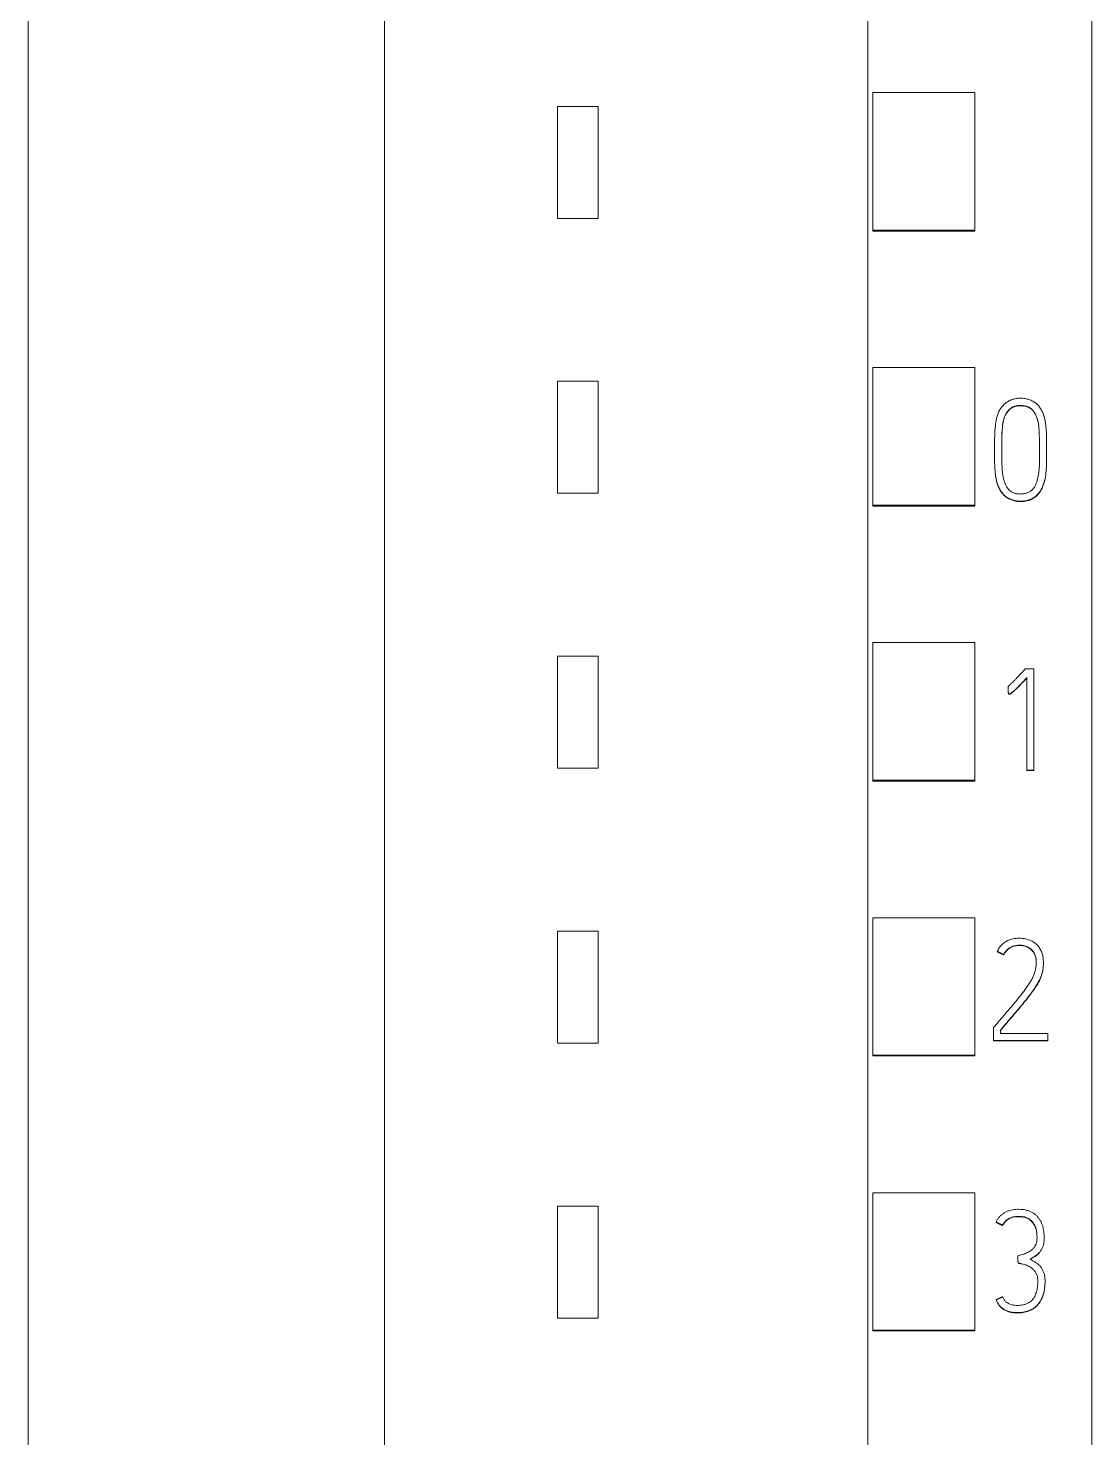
# Model space of a CAD drawing. Header units: millimetres. Extents: x 0 to 594, y 0 to 420.
# Drawn here: x 120.65 to 141.55, y 281.65 to 309.34 of the extents above; entities that cross this region are included whole.
import ezdxf

# ---------------------------------------------------------------- set-up
doc = ezdxf.new("R2010")
doc.units = ezdxf.units.MM
doc.layers.add('1', color=7, linetype='Continuous')

msp = doc.modelspace()

# ---------------------------------------------------------------- linework, layer by layer
at = {"layer": '1', "color": 7, "linetype": 'Continuous', "lineweight": 13}
for p, q in [((141.553, 360.281), (141.553, 246.863)), ((137.153, 249.185), (137.153, 358.001)), ((120.653, 251.901), (120.653, 329.743)), ((127.653, 329.743), (127.653, 251.901)), ((137.253, 305.37), (137.253, 308.071)), ((137.253, 308.071), (139.253, 308.071)), ((139.253, 305.37), (139.253, 308.071)), ((131.053, 305.601), (131.053, 307.801)), ((131.053, 307.801), (131.853, 307.801)), ((131.853, 307.801), (131.853, 305.601)), ((131.853, 305.601), (131.053, 305.601)), ((137.253, 305.37), (139.253, 305.37)), ((137.253, 305.35), (137.253, 305.37)), ((139.253, 305.35), (139.253, 305.37)), ((137.253, 305.35), (139.253, 305.35)), ((137.253, 299.968), (137.253, 302.67)), ((137.253, 302.67), (139.253, 302.67)), ((139.253, 299.968), (139.253, 302.67)), ((131.053, 300.201), (131.053, 302.401)), ((131.053, 302.401), (131.853, 302.401)), ((131.853, 302.401), (131.853, 300.201)), ((139.641, 301.069), (139.641, 301.063)), ((140.665, 301.021), (140.665, 301.027)), ((131.853, 300.201), (131.053, 300.201)), ((137.253, 299.95), (137.253, 299.968)), ((137.253, 299.968), (139.253, 299.968)), ((137.253, 299.95), (139.253, 299.95)), ((139.253, 299.95), (139.253, 299.968)), ((137.253, 294.566), (137.253, 297.268)), ((137.253, 297.268), (139.253, 297.268)), ((139.253, 294.566), (139.253, 297.268)), ((131.053, 294.801), (131.053, 297.001)), ((131.053, 297.001), (131.853, 297.001)), ((131.853, 297.001), (131.853, 294.801)), ((140.416, 296.752), (140.242, 296.752)), ((140.278, 296.58), (140.278, 294.763)), ((140.416, 294.763), (140.416, 296.752)), ((139.906, 296.406), (139.906, 296.4)), ((139.914, 296.259), (139.914, 296.253)), ((131.853, 294.801), (131.053, 294.801)), ((140.278, 294.763), (140.278, 294.757)), ((140.278, 294.763), (140.416, 294.763)), ((140.416, 294.757), (140.278, 294.757)), ((140.416, 294.763), (140.416, 294.757)), ((137.253, 294.55), (137.253, 294.566)), ((137.253, 294.566), (139.253, 294.566)), ((137.253, 294.55), (139.253, 294.55)), ((139.253, 294.55), (139.253, 294.566)), ((137.253, 289.165), (137.253, 291.866)), ((137.253, 291.866), (139.253, 291.866)), ((139.253, 289.165), (139.253, 291.866)), ((131.053, 289.401), (131.053, 291.601)), ((131.053, 291.601), (131.853, 291.601)), ((131.853, 291.601), (131.853, 289.401)), ((139.695, 291.205), (139.695, 291.199)), ((139.82, 291.141), (139.82, 291.135)), ((140.602, 290.973), (140.602, 290.979)), ((139.62, 289.709), (139.62, 289.454)), ((139.759, 289.592), (139.759, 289.659)), ((140.686, 289.592), (139.759, 289.592)), ((140.686, 289.454), (140.686, 289.592)), ((131.853, 289.401), (131.053, 289.401)), ((139.62, 289.454), (139.62, 289.447)), ((139.62, 289.454), (140.686, 289.454)), ((140.686, 289.447), (139.62, 289.447)), ((140.686, 289.454), (140.686, 289.447)), ((137.253, 289.15), (137.253, 289.165)), ((137.253, 289.165), (139.253, 289.165)), ((137.253, 289.15), (139.253, 289.15)), ((139.253, 289.15), (139.253, 289.165)), ((137.253, 283.763), (137.253, 286.465)), ((137.253, 286.465), (139.253, 286.465)), ((139.253, 283.763), (139.253, 286.465)), ((131.053, 284.001), (131.053, 286.201)), ((131.053, 286.201), (131.853, 286.201)), ((131.853, 286.201), (131.853, 284.001)), ((139.672, 285.889), (139.672, 285.883)), ((139.799, 285.825), (139.799, 285.819)), ((140.618, 285.57), (140.618, 285.577)), ((140.096, 285.224), (140.096, 285.218)), ((140.104, 285.085), (140.104, 285.079)), ((140.634, 284.717), (140.634, 284.724)), ((139.672, 284.362), (139.672, 284.356)), ((131.853, 284.001), (131.053, 284.001)), ((137.253, 283.75), (137.253, 283.763)), ((137.253, 283.763), (139.253, 283.763)), ((137.253, 283.75), (139.253, 283.75)), ((139.253, 283.75), (139.253, 283.763))]:
    msp.add_line(p, q, dxfattribs=at)
for points, knots in [([(139.982, 302.041), (140.007, 302.05), (140.033, 302.057), (140.086, 302.067), (140.113, 302.069), (140.167, 302.07), (140.194, 302.068), (140.247, 302.061), (140.273, 302.055), (140.312, 302.044), (140.325, 302.04), (140.351, 302.03), (140.375, 302.02), (140.399, 302.007), (140.416, 301.997), (140.422, 301.993), (140.433, 301.985), (140.439, 301.982), (140.466, 301.961), (140.485, 301.943), (140.512, 301.912), (140.52, 301.902), (140.536, 301.88), (140.543, 301.869), (140.564, 301.834), (140.576, 301.81), (140.597, 301.761), (140.607, 301.736), (140.618, 301.697), (140.622, 301.684), (140.629, 301.658), (140.637, 301.619), (140.652, 301.528), (140.657, 301.448), (140.662, 301.343), (140.663, 301.29), (140.664, 301.184), (140.665, 301.131), (140.665, 301.025), (140.665, 300.919), (140.663, 300.813), (140.66, 300.707), (140.657, 300.654), (140.646, 300.549), (140.638, 300.496), (140.621, 300.431), (140.617, 300.418), (140.609, 300.392), (140.604, 300.38), (140.59, 300.342), (140.58, 300.317), (140.561, 300.281), (140.555, 300.269), (140.541, 300.246), (140.533, 300.234), (140.51, 300.202), (140.493, 300.181), (140.464, 300.153), (140.454, 300.144), (140.438, 300.132), (140.432, 300.128), (140.421, 300.12), (140.415, 300.116), (140.386, 300.099), (140.362, 300.087), (140.324, 300.073), (140.311, 300.068), (140.285, 300.061), (140.272, 300.058), (140.232, 300.05), (140.205, 300.047), (140.165, 300.045), (140.151, 300.045), (140.124, 300.046), (140.111, 300.047), (140.07, 300.052), (140.044, 300.057), (140.005, 300.067), (139.992, 300.071), (139.966, 300.08), (139.954, 300.085), (139.917, 300.102), (139.894, 300.116), (139.861, 300.14), (139.85, 300.148), (139.83, 300.167), (139.82, 300.176), (139.793, 300.206), (139.777, 300.228), (139.754, 300.262), (139.748, 300.274), (139.735, 300.297), (139.729, 300.31), (139.712, 300.346), (139.703, 300.371), (139.69, 300.41), (139.687, 300.423), (139.68, 300.449), (139.677, 300.462), (139.669, 300.502), (139.664, 300.529), (139.646, 300.662), (139.644, 300.769), (139.641, 300.929), (139.641, 300.983), (139.641, 301.09), (139.641, 301.143), (139.642, 301.25), (139.643, 301.304), (139.648, 301.411), (139.652, 301.464), (139.662, 301.57), (139.67, 301.623), (139.688, 301.701), (139.695, 301.727), (139.709, 301.766), (139.714, 301.779), (139.725, 301.804), (139.731, 301.816), (139.751, 301.852), (139.766, 301.875), (139.792, 301.907), (139.801, 301.918), (139.82, 301.937), (139.83, 301.947), (139.861, 301.974), (139.883, 301.99), (139.919, 302.012), (139.931, 302.018), (139.95, 302.027), (139.959, 302.032), (139.97, 302.036), (139.975, 302.038), (139.979, 302.039), (139.98, 302.04), (139.982, 302.041)], [0, 0, 0, 0, 0.015625, 0.015625, 0.03125, 0.03125, 0.046875, 0.046875, 0.0625, 0.0625, 0.070312, 0.070312, 0.078125, 0.085937, 0.085937, 0.089844, 0.089844, 0.09375, 0.09375, 0.109375, 0.109375, 0.117187, 0.117187, 0.125, 0.125, 0.140625, 0.140625, 0.15625, 0.15625, 0.164062, 0.164062, 0.171875, 0.1875, 0.21875, 0.21875, 0.25, 0.25, 0.28125, 0.28125, 0.3125, 0.34375, 0.34375, 0.375, 0.375, 0.40625, 0.40625, 0.414062, 0.414062, 0.421875, 0.421875, 0.4375, 0.4375, 0.445312, 0.445312, 0.453125, 0.453125, 0.46875, 0.46875, 0.476562, 0.476562, 0.480469, 0.480469, 0.484375, 0.484375, 0.5, 0.5, 0.507812, 0.507812, 0.515625, 0.515625, 0.53125, 0.53125, 0.539063, 0.539063, 0.546875, 0.546875, 0.5625, 0.5625, 0.570313, 0.570313, 0.578125, 0.578125, 0.59375, 0.59375, 0.601563, 0.601563, 0.609375, 0.609375, 0.625, 0.625, 0.632813, 0.632813, 0.640625, 0.640625, 0.65625, 0.65625, 0.664063, 0.664063, 0.671875, 0.671875, 0.6875, 0.6875, 0.75, 0.75, 0.78125, 0.78125, 0.8125, 0.8125, 0.84375, 0.84375, 0.875, 0.875, 0.90625, 0.90625, 0.921875, 0.921875, 0.929688, 0.929688, 0.9375, 0.9375, 0.953125, 0.953125, 0.960938, 0.960938, 0.96875, 0.96875, 0.984375, 0.984375, 0.992187, 0.992187, 0.996094, 0.998047, 0.999023, 0.999023, 1, 1, 1, 1]), ([(140.325, 301.888), (140.345, 301.877), (140.362, 301.863), (140.394, 301.832), (140.409, 301.814), (140.434, 301.777), (140.445, 301.758), (140.464, 301.717), (140.472, 301.696), (140.493, 301.633), (140.502, 301.589), (140.511, 301.523), (140.513, 301.501), (140.516, 301.456), (140.517, 301.434), (140.523, 301.322), (140.525, 301.233), (140.527, 301.054), (140.526, 300.965), (140.524, 300.831), (140.523, 300.764), (140.52, 300.697), (140.516, 300.652), (140.514, 300.63), (140.505, 300.563), (140.497, 300.52), (140.481, 300.455), (140.474, 300.433), (140.463, 300.402), (140.459, 300.391), (140.45, 300.371), (140.441, 300.35), (140.43, 300.331), (140.417, 300.312), (140.411, 300.303), (140.39, 300.276), (140.374, 300.261), (140.347, 300.24), (140.337, 300.234), (140.318, 300.223), (140.308, 300.218), (140.287, 300.21), (140.276, 300.206), (140.255, 300.199), (140.244, 300.197), (140.211, 300.19), (140.189, 300.188), (140.155, 300.187), (140.144, 300.187), (140.121, 300.188), (140.11, 300.189), (140.077, 300.193), (140.055, 300.198), (140.023, 300.208), (140.012, 300.212), (139.992, 300.221), (139.972, 300.232), (139.953, 300.244), (139.94, 300.255), (139.936, 300.258), (139.927, 300.266), (139.923, 300.27), (139.912, 300.282), (139.905, 300.291), (139.891, 300.309), (139.885, 300.318), (139.868, 300.347), (139.858, 300.367), (139.842, 300.409), (139.835, 300.43), (139.825, 300.462), (139.823, 300.473), (139.817, 300.495), (139.81, 300.527), (139.804, 300.56), (139.795, 300.626), (139.792, 300.67), (139.784, 300.801), (139.782, 300.89), (139.782, 301.022), (139.783, 301.066), (139.783, 301.154), (139.784, 301.287), (139.788, 301.419), (139.799, 301.529), (139.801, 301.551), (139.808, 301.594), (139.812, 301.616), (139.82, 301.648), (139.823, 301.659), (139.829, 301.68), (139.833, 301.69), (139.844, 301.721), (139.854, 301.741), (139.87, 301.77), (139.876, 301.779), (139.888, 301.797), (139.895, 301.806), (139.916, 301.832), (139.931, 301.848), (139.957, 301.869), (139.966, 301.876), (139.984, 301.888), (139.994, 301.893), (140.023, 301.907), (140.044, 301.914), (140.088, 301.923), (140.11, 301.925), (140.154, 301.926), (140.176, 301.925), (140.22, 301.921), (140.242, 301.917), (140.274, 301.909), (140.284, 301.906), (140.3, 301.9), (140.305, 301.898), (140.312, 301.894), (140.315, 301.893), (140.32, 301.89), (140.322, 301.889), (140.325, 301.888)], [0, 0, 0, 0, 0.015625, 0.015625, 0.03125, 0.03125, 0.046875, 0.046875, 0.0625, 0.0625, 0.09375, 0.09375, 0.109375, 0.109375, 0.125, 0.125, 0.1875, 0.1875, 0.25, 0.25, 0.28125, 0.296875, 0.296875, 0.3125, 0.3125, 0.34375, 0.34375, 0.359375, 0.359375, 0.367188, 0.367188, 0.375, 0.382813, 0.382813, 0.390625, 0.390625, 0.40625, 0.40625, 0.414063, 0.414063, 0.421875, 0.421875, 0.429688, 0.429688, 0.4375, 0.4375, 0.453125, 0.453125, 0.460938, 0.460938, 0.46875, 0.46875, 0.484375, 0.484375, 0.492188, 0.492188, 0.5, 0.507813, 0.507813, 0.511719, 0.511719, 0.515625, 0.515625, 0.523438, 0.523438, 0.53125, 0.53125, 0.546875, 0.546875, 0.5625, 0.5625, 0.570313, 0.570313, 0.578125, 0.59375, 0.59375, 0.625, 0.625, 0.6875, 0.6875, 0.71875, 0.71875, 0.75, 0.8125, 0.8125, 0.828125, 0.828125, 0.84375, 0.84375, 0.851562, 0.851562, 0.859375, 0.859375, 0.875, 0.875, 0.882812, 0.882812, 0.890625, 0.890625, 0.90625, 0.90625, 0.914062, 0.914062, 0.921875, 0.921875, 0.9375, 0.9375, 0.953125, 0.953125, 0.96875, 0.96875, 0.984375, 0.984375, 0.992187, 0.992187, 0.996094, 0.996094, 0.998047, 0.998047, 1, 1, 1, 1]), ([(140.325, 301.882), (140.305, 301.893), (140.284, 301.9), (140.252, 301.909), (140.241, 301.911), (140.219, 301.914), (140.208, 301.916), (140.174, 301.919), (140.152, 301.92), (140.107, 301.919), (140.085, 301.917), (140.052, 301.909), (140.041, 301.906), (140.02, 301.899), (140.01, 301.895), (139.99, 301.885), (139.98, 301.879), (139.961, 301.866), (139.952, 301.859), (139.935, 301.845), (139.927, 301.837), (139.912, 301.821), (139.904, 301.812), (139.883, 301.786), (139.871, 301.767), (139.855, 301.737), (139.85, 301.727), (139.841, 301.707), (139.837, 301.696), (139.826, 301.664), (139.82, 301.643), (139.805, 301.578), (139.8, 301.534), (139.792, 301.445), (139.789, 301.401), (139.785, 301.312), (139.784, 301.267), (139.783, 301.178), (139.783, 301.133), (139.783, 301.05), (139.782, 301.012), (139.782, 300.974)], [0, 0, 0, 0, 0.050692, 0.050692, 0.076038, 0.076038, 0.101384, 0.101384, 0.152076, 0.152076, 0.202768, 0.202768, 0.228114, 0.228114, 0.25346, 0.25346, 0.278806, 0.278806, 0.304152, 0.304152, 0.329498, 0.329498, 0.354844, 0.354844, 0.405536, 0.405536, 0.430882, 0.430882, 0.456228, 0.456228, 0.506919, 0.506919, 0.608303, 0.608303, 0.709687, 0.709687, 0.811071, 0.811071, 0.912455, 0.912455, 1, 1, 1, 1]), ([(140.526, 301.069), (140.526, 301.095), (140.526, 301.121), (140.525, 301.235), (140.522, 301.324), (140.516, 301.456), (140.513, 301.5), (140.502, 301.587), (140.493, 301.629), (140.475, 301.682), (140.471, 301.692), (140.463, 301.713), (140.458, 301.723), (140.444, 301.753), (140.433, 301.772), (140.414, 301.8), (140.407, 301.809), (140.393, 301.826), (140.378, 301.842), (140.362, 301.857), (140.348, 301.867), (140.344, 301.87), (140.335, 301.876), (140.33, 301.879), (140.325, 301.882)], [0, 0, 0, 0, 0.088977, 0.088977, 0.392651, 0.392651, 0.544488, 0.544488, 0.696326, 0.696326, 0.734285, 0.734285, 0.772244, 0.772244, 0.848163, 0.848163, 0.886122, 0.886122, 0.924081, 0.962041, 0.962041, 0.98102, 0.98102, 1, 1, 1, 1]), ([(139.641, 301.063), (139.641, 300.999), (139.641, 300.935), (139.643, 300.818), (139.644, 300.764), (139.648, 300.684), (139.65, 300.657), (139.654, 300.603), (139.657, 300.576), (139.668, 300.496), (139.678, 300.443), (139.698, 300.379), (139.703, 300.366), (139.712, 300.341), (139.717, 300.329), (139.734, 300.292), (139.746, 300.268), (139.768, 300.235), (139.776, 300.224), (139.792, 300.202), (139.801, 300.191), (139.828, 300.161), (139.848, 300.143), (139.88, 300.119), (139.891, 300.112), (139.915, 300.098), (139.927, 300.092), (139.963, 300.075), (139.989, 300.065), (140.028, 300.055), (140.041, 300.052), (140.068, 300.046), (140.081, 300.044), (140.121, 300.04), (140.148, 300.039), (140.189, 300.04), (140.203, 300.041), (140.229, 300.044), (140.243, 300.046), (140.282, 300.053), (140.308, 300.06), (140.346, 300.074), (140.359, 300.08), (140.383, 300.092), (140.395, 300.098), (140.429, 300.119), (140.451, 300.135), (140.491, 300.172), (140.508, 300.193), (140.532, 300.226), (140.539, 300.237), (140.553, 300.26), (140.56, 300.272), (140.579, 300.308), (140.589, 300.333), (140.608, 300.383), (140.616, 300.409), (140.63, 300.461), (140.636, 300.487), (140.645, 300.54), (140.656, 300.62), (140.66, 300.7), (140.663, 300.806), (140.664, 300.896), (140.665, 300.985), (140.665, 301.021)], [0, 0, 0, 0, 0.074801, 0.074801, 0.137845, 0.137845, 0.169367, 0.169367, 0.200889, 0.200889, 0.263933, 0.263933, 0.279694, 0.279694, 0.295455, 0.295455, 0.326976, 0.326976, 0.342737, 0.342737, 0.358498, 0.358498, 0.39002, 0.39002, 0.405781, 0.405781, 0.421542, 0.421542, 0.453064, 0.453064, 0.468825, 0.468825, 0.484586, 0.484586, 0.516108, 0.516108, 0.531869, 0.531869, 0.54763, 0.54763, 0.579151, 0.579151, 0.594912, 0.594912, 0.610673, 0.610673, 0.642195, 0.642195, 0.673717, 0.673717, 0.689478, 0.689478, 0.705239, 0.705239, 0.736761, 0.736761, 0.768283, 0.768283, 0.799805, 0.799805, 0.831326, 0.89437, 0.89437, 0.957414, 1, 1, 1, 1]), ([(140.242, 296.752), (140.215, 296.722), (140.188, 296.692), (140.134, 296.633), (140.106, 296.603), (140.065, 296.559), (140.051, 296.545), (140.023, 296.516), (140.009, 296.501), (139.981, 296.473), (139.966, 296.459), (139.936, 296.432), (139.921, 296.419), (139.906, 296.406)], [0, 0, 0, 0, 0.25, 0.25, 0.5, 0.5, 0.625, 0.625, 0.75, 0.75, 0.875, 0.875, 1, 1, 1, 1]), ([(139.914, 296.259), (139.92, 296.259), (139.925, 296.26), (139.935, 296.262), (139.94, 296.263), (139.949, 296.267), (139.954, 296.269), (139.963, 296.274), (139.967, 296.277), (139.98, 296.286), (139.988, 296.292), (140.004, 296.305), (140.012, 296.311), (140.035, 296.332), (140.05, 296.346), (140.079, 296.374), (140.094, 296.388), (140.137, 296.432), (140.166, 296.461), (140.222, 296.52), (140.25, 296.55), (140.278, 296.58)], [0, 0, 0, 0, 0.03125, 0.03125, 0.0625, 0.0625, 0.09375, 0.09375, 0.125, 0.125, 0.1875, 0.1875, 0.25, 0.25, 0.375, 0.375, 0.5, 0.5, 0.75, 0.75, 1, 1, 1, 1]), ([(140.278, 296.574), (140.25, 296.544), (140.222, 296.514), (140.166, 296.455), (140.137, 296.425), (140.094, 296.382), (140.079, 296.368), (140.05, 296.339), (140.035, 296.325), (140.012, 296.305), (140.004, 296.298), (139.988, 296.286), (139.98, 296.279), (139.967, 296.271), (139.963, 296.268), (139.954, 296.263), (139.949, 296.26), (139.94, 296.257), (139.935, 296.256), (139.925, 296.254), (139.92, 296.253), (139.914, 296.253)], [0, 0, 0, 0, 0.25, 0.25, 0.5, 0.5, 0.625, 0.625, 0.75, 0.75, 0.8125, 0.8125, 0.875, 0.875, 0.90625, 0.90625, 0.9375, 0.9375, 0.96875, 0.96875, 1, 1, 1, 1]), ([(139.82, 291.141), (139.832, 291.164), (139.845, 291.187), (139.869, 291.217), (139.878, 291.226), (139.897, 291.245), (139.907, 291.253), (139.938, 291.276), (139.961, 291.288), (140.009, 291.308), (140.034, 291.315), (140.072, 291.322), (140.085, 291.324), (140.111, 291.326), (140.124, 291.327), (140.163, 291.326), (140.188, 291.323), (140.226, 291.315), (140.239, 291.311), (140.263, 291.303), (140.275, 291.298), (140.31, 291.282), (140.332, 291.268), (140.363, 291.244), (140.373, 291.235), (140.39, 291.216), (140.399, 291.206), (140.41, 291.19), (140.413, 291.184), (140.42, 291.173), (140.429, 291.156), (140.436, 291.138), (140.444, 291.113), (140.448, 291.1), (140.453, 291.075), (140.455, 291.062), (140.458, 291.036), (140.459, 291.024), (140.461, 290.998), (140.461, 290.985), (140.461, 290.959), (140.46, 290.946), (140.459, 290.92), (140.457, 290.907), (140.452, 290.869), (140.447, 290.843), (140.437, 290.806), (140.434, 290.794), (140.425, 290.769), (140.421, 290.757), (140.406, 290.721), (140.395, 290.697), (140.371, 290.652), (140.359, 290.63), (140.332, 290.586), (140.318, 290.565), (140.276, 290.501), (140.246, 290.459), (140.153, 290.335), (140.088, 290.256), (139.989, 290.137), (139.956, 290.098), (139.889, 290.02), (139.856, 289.981), (139.789, 289.903), (139.755, 289.864), (139.688, 289.786), (139.654, 289.747), (139.62, 289.709)], [0, 0, 0, 0, 0.03125, 0.03125, 0.046875, 0.046875, 0.0625, 0.0625, 0.09375, 0.09375, 0.125, 0.125, 0.140625, 0.140625, 0.15625, 0.15625, 0.1875, 0.1875, 0.203125, 0.203125, 0.21875, 0.21875, 0.25, 0.25, 0.265625, 0.265625, 0.28125, 0.28125, 0.289063, 0.289063, 0.296875, 0.3125, 0.3125, 0.328125, 0.328125, 0.34375, 0.34375, 0.359375, 0.359375, 0.375, 0.375, 0.390625, 0.390625, 0.40625, 0.40625, 0.4375, 0.4375, 0.453125, 0.453125, 0.46875, 0.46875, 0.5, 0.5, 0.53125, 0.53125, 0.5625, 0.5625, 0.625, 0.625, 0.75, 0.75, 0.8125, 0.8125, 0.875, 0.875, 0.9375, 0.9375, 1, 1, 1, 1]), ([(139.759, 289.659), (139.798, 289.705), (139.837, 289.751), (139.915, 289.843), (139.954, 289.888), (140.032, 289.98), (140.071, 290.026), (140.149, 290.118), (140.187, 290.165), (140.263, 290.258), (140.301, 290.305), (140.356, 290.377), (140.374, 290.402), (140.409, 290.451), (140.426, 290.476), (140.459, 290.526), (140.475, 290.551), (140.506, 290.603), (140.52, 290.63), (140.539, 290.671), (140.545, 290.684), (140.556, 290.713), (140.561, 290.727), (140.575, 290.77), (140.582, 290.8), (140.594, 290.859), (140.598, 290.888), (140.601, 290.933), (140.602, 290.948), (140.602, 290.979), (140.602, 290.994), (140.6, 291.039), (140.597, 291.069), (140.589, 291.114), (140.586, 291.128), (140.578, 291.158), (140.574, 291.172), (140.563, 291.201), (140.557, 291.215), (140.544, 291.242), (140.536, 291.255), (140.524, 291.274), (140.52, 291.28), (140.511, 291.292), (140.506, 291.298), (140.492, 291.316), (140.482, 291.327), (140.46, 291.348), (140.449, 291.358), (140.431, 291.372), (140.425, 291.377), (140.412, 291.385), (140.406, 291.389), (140.373, 291.409), (140.345, 291.421), (140.302, 291.436), (140.288, 291.44), (140.258, 291.448), (140.243, 291.451), (140.213, 291.457), (140.198, 291.458), (140.168, 291.461), (140.153, 291.462), (140.123, 291.463), (140.108, 291.462), (140.078, 291.461), (140.063, 291.46), (140.017, 291.455), (139.988, 291.449), (139.944, 291.435), (139.93, 291.43), (139.909, 291.42), (139.902, 291.417), (139.889, 291.41), (139.882, 291.407), (139.849, 291.388), (139.825, 291.37), (139.791, 291.34), (139.78, 291.329), (139.76, 291.306), (139.75, 291.295), (139.723, 291.259), (139.708, 291.233), (139.695, 291.205)], [0, 0, 0, 0, 0.0625, 0.0625, 0.125, 0.125, 0.1875, 0.1875, 0.25, 0.25, 0.3125, 0.3125, 0.34375, 0.34375, 0.375, 0.375, 0.40625, 0.40625, 0.4375, 0.4375, 0.453125, 0.453125, 0.46875, 0.46875, 0.5, 0.5, 0.53125, 0.53125, 0.546875, 0.546875, 0.5625, 0.5625, 0.59375, 0.59375, 0.609375, 0.609375, 0.625, 0.625, 0.640625, 0.640625, 0.65625, 0.65625, 0.664062, 0.664062, 0.671875, 0.671875, 0.6875, 0.6875, 0.703125, 0.703125, 0.710937, 0.710937, 0.71875, 0.71875, 0.75, 0.75, 0.765625, 0.765625, 0.78125, 0.78125, 0.796875, 0.796875, 0.8125, 0.8125, 0.828125, 0.828125, 0.84375, 0.84375, 0.875, 0.875, 0.890625, 0.890625, 0.898437, 0.898437, 0.90625, 0.90625, 0.9375, 0.9375, 0.953125, 0.953125, 0.96875, 0.96875, 1, 1, 1, 1]), ([(140.461, 290.97), (140.461, 290.98), (140.461, 290.991), (140.46, 291.014), (140.459, 291.027), (140.456, 291.052), (140.454, 291.065), (140.448, 291.091), (140.445, 291.103), (140.437, 291.128), (140.433, 291.14), (140.424, 291.158), (140.422, 291.164), (140.415, 291.175), (140.412, 291.181), (140.393, 291.208), (140.376, 291.227), (140.35, 291.248), (140.345, 291.252), (140.334, 291.259), (140.318, 291.27), (140.29, 291.286), (140.266, 291.296), (140.241, 291.305), (140.229, 291.308), (140.191, 291.317), (140.165, 291.32), (140.112, 291.321), (140.074, 291.317), (140.035, 291.309), (140.01, 291.301), (139.998, 291.297), (139.974, 291.287), (139.962, 291.282), (139.939, 291.269), (139.928, 291.262), (139.896, 291.239), (139.878, 291.221), (139.854, 291.191), (139.846, 291.18), (139.832, 291.158), (139.826, 291.147), (139.82, 291.135)], [0, 0, 0, 0, 0.034384, 0.034384, 0.076368, 0.076368, 0.118351, 0.118351, 0.160334, 0.160334, 0.202317, 0.202317, 0.223309, 0.223309, 0.244301, 0.244301, 0.328267, 0.328267, 0.349259, 0.349259, 0.370251, 0.412234, 0.454217, 0.454217, 0.496201, 0.496201, 0.580167, 0.580167, 0.664134, 0.706117, 0.706117, 0.7481, 0.7481, 0.790084, 0.790084, 0.832067, 0.832067, 0.916033, 0.916033, 0.958017, 0.958017, 1, 1, 1, 1]), ([(140.602, 290.972), (140.602, 290.967), (140.602, 290.961), (140.602, 290.94), (140.601, 290.925), (140.597, 290.88), (140.593, 290.85), (140.582, 290.791), (140.575, 290.762), (140.56, 290.719), (140.555, 290.705), (140.544, 290.676), (140.538, 290.662), (140.519, 290.621), (140.505, 290.595), (140.474, 290.543), (140.458, 290.518), (140.425, 290.468), (140.408, 290.443), (140.373, 290.395), (140.355, 290.37), (140.3, 290.298), (140.263, 290.251), (140.187, 290.158), (140.148, 290.112), (140.071, 290.019), (140.032, 289.974), (139.954, 289.882), (139.915, 289.836), (139.837, 289.744), (139.798, 289.698), (139.759, 289.653)], [0, 0, 0, 0, 0.010377, 0.010377, 0.038652, 0.038652, 0.095202, 0.095202, 0.151752, 0.151752, 0.180027, 0.180027, 0.208302, 0.208302, 0.264851, 0.264851, 0.321401, 0.321401, 0.377951, 0.377951, 0.434501, 0.434501, 0.547601, 0.547601, 0.660701, 0.660701, 0.7738, 0.7738, 0.8869, 0.8869, 1, 1, 1, 1]), ([(140.335, 285.16), (140.353, 285.169), (140.37, 285.179), (140.405, 285.198), (140.422, 285.209), (140.447, 285.225), (140.455, 285.231), (140.471, 285.243), (140.479, 285.249), (140.494, 285.263), (140.501, 285.269), (140.515, 285.284), (140.522, 285.291), (140.542, 285.314), (140.554, 285.331), (140.569, 285.357), (140.574, 285.366), (140.583, 285.384), (140.587, 285.393), (140.598, 285.422), (140.604, 285.441), (140.612, 285.48), (140.614, 285.5), (140.617, 285.541), (140.618, 285.561), (140.617, 285.601), (140.617, 285.621), (140.613, 285.681), (140.607, 285.721), (140.594, 285.78), (140.589, 285.8), (140.577, 285.839), (140.562, 285.876), (140.544, 285.912), (140.522, 285.947), (140.511, 285.963), (140.485, 285.994), (140.465, 286.016), (140.442, 286.036), (140.426, 286.048), (140.417, 286.054), (140.375, 286.083), (140.339, 286.1), (140.29, 286.115), (140.281, 286.118), (140.261, 286.123), (140.231, 286.13), (140.182, 286.136), (140.141, 286.138), (140.101, 286.139), (140.081, 286.138), (140.02, 286.134), (139.981, 286.128), (139.932, 286.113), (139.923, 286.11), (139.904, 286.103), (139.894, 286.1), (139.866, 286.087), (139.831, 286.068), (139.798, 286.045), (139.774, 286.026), (139.766, 286.019), (139.752, 286.005), (139.745, 285.998), (139.724, 285.975), (139.712, 285.959), (139.695, 285.934), (139.69, 285.925), (139.68, 285.908), (139.676, 285.898), (139.672, 285.889)], [0, 0, 0, 0, 0.03125, 0.03125, 0.0625, 0.0625, 0.078125, 0.078125, 0.09375, 0.09375, 0.109375, 0.109375, 0.125, 0.125, 0.15625, 0.15625, 0.171875, 0.171875, 0.1875, 0.1875, 0.21875, 0.21875, 0.25, 0.25, 0.28125, 0.28125, 0.3125, 0.3125, 0.375, 0.375, 0.40625, 0.40625, 0.4375, 0.46875, 0.46875, 0.5, 0.5, 0.53125, 0.546875, 0.546875, 0.5625, 0.5625, 0.625, 0.625, 0.640625, 0.640625, 0.65625, 0.6875, 0.71875, 0.71875, 0.75, 0.75, 0.8125, 0.8125, 0.828125, 0.828125, 0.84375, 0.84375, 0.875, 0.90625, 0.90625, 0.921875, 0.921875, 0.9375, 0.9375, 0.96875, 0.96875, 0.984375, 0.984375, 1, 1, 1, 1]), ([(139.799, 285.825), (139.807, 285.84), (139.815, 285.854), (139.833, 285.882), (139.844, 285.894), (139.861, 285.912), (139.867, 285.918), (139.88, 285.929), (139.886, 285.934), (139.899, 285.944), (139.906, 285.948), (139.92, 285.957), (139.928, 285.961), (139.95, 285.971), (139.966, 285.977), (139.997, 285.987), (140.014, 285.99), (140.046, 285.996), (140.063, 285.997), (140.096, 286), (140.112, 286), (140.162, 285.999), (140.195, 285.996), (140.235, 285.986), (140.243, 285.984), (140.259, 285.979), (140.267, 285.976), (140.29, 285.967), (140.305, 285.959), (140.326, 285.946), (140.333, 285.941), (140.346, 285.931), (140.352, 285.925), (140.37, 285.909), (140.381, 285.896), (140.397, 285.877), (140.402, 285.87), (140.411, 285.856), (140.424, 285.835), (140.435, 285.813), (140.447, 285.782), (140.453, 285.766), (140.461, 285.734), (140.465, 285.718), (140.473, 285.669), (140.476, 285.637), (140.476, 285.587), (140.476, 285.57), (140.475, 285.537), (140.474, 285.521), (140.47, 285.496), (140.468, 285.488), (140.464, 285.472), (140.461, 285.464), (140.452, 285.441), (140.445, 285.426), (140.432, 285.405), (140.427, 285.398), (140.417, 285.385), (140.412, 285.378), (140.401, 285.366), (140.395, 285.36), (140.383, 285.349), (140.377, 285.343), (140.357, 285.328), (140.343, 285.318), (140.315, 285.301), (140.3, 285.294), (140.27, 285.28), (140.255, 285.274), (140.223, 285.263), (140.207, 285.258), (140.16, 285.243), (140.128, 285.233), (140.096, 285.224)], [0, 0, 0, 0, 0.03125, 0.03125, 0.0625, 0.0625, 0.078125, 0.078125, 0.09375, 0.09375, 0.109375, 0.109375, 0.125, 0.125, 0.15625, 0.15625, 0.1875, 0.1875, 0.21875, 0.21875, 0.25, 0.25, 0.3125, 0.3125, 0.328125, 0.328125, 0.34375, 0.34375, 0.375, 0.375, 0.390625, 0.390625, 0.40625, 0.40625, 0.4375, 0.4375, 0.453125, 0.453125, 0.46875, 0.5, 0.5, 0.53125, 0.53125, 0.5625, 0.5625, 0.625, 0.625, 0.65625, 0.65625, 0.6875, 0.6875, 0.703125, 0.703125, 0.71875, 0.71875, 0.75, 0.75, 0.765625, 0.765625, 0.78125, 0.78125, 0.796875, 0.796875, 0.8125, 0.8125, 0.84375, 0.84375, 0.875, 0.875, 0.90625, 0.90625, 0.9375, 0.9375, 1, 1, 1, 1]), ([(140.476, 285.581), (140.476, 285.586), (140.476, 285.59), (140.476, 285.627), (140.473, 285.66), (140.466, 285.708), (140.462, 285.725), (140.456, 285.749), (140.453, 285.757), (140.448, 285.773), (140.445, 285.78), (140.436, 285.804), (140.429, 285.818), (140.413, 285.847), (140.403, 285.862), (140.383, 285.888), (140.372, 285.9), (140.354, 285.917), (140.348, 285.923), (140.335, 285.933), (140.328, 285.938), (140.307, 285.952), (140.292, 285.959), (140.262, 285.972), (140.246, 285.977), (140.214, 285.985), (140.197, 285.988), (140.164, 285.992), (140.148, 285.993), (140.115, 285.994), (140.098, 285.994), (140.065, 285.991), (140.048, 285.99), (140.015, 285.985), (139.999, 285.981), (139.975, 285.974), (139.967, 285.971), (139.952, 285.965), (139.944, 285.962), (139.929, 285.955), (139.922, 285.951), (139.907, 285.943), (139.901, 285.938), (139.88, 285.924), (139.867, 285.913), (139.844, 285.889), (139.834, 285.876), (139.815, 285.849), (139.807, 285.834), (139.799, 285.819)], [0, 0, 0, 0, 0.012687, 0.012687, 0.111418, 0.111418, 0.160784, 0.160784, 0.185467, 0.185467, 0.21015, 0.21015, 0.259515, 0.259515, 0.308881, 0.308881, 0.358247, 0.358247, 0.382929, 0.382929, 0.407612, 0.407612, 0.456978, 0.456978, 0.506343, 0.506343, 0.555709, 0.555709, 0.605075, 0.605075, 0.65444, 0.65444, 0.703806, 0.703806, 0.753172, 0.753172, 0.777855, 0.777855, 0.802537, 0.802537, 0.82722, 0.82722, 0.851903, 0.851903, 0.901269, 0.901269, 0.950634, 0.950634, 1, 1, 1, 1]), ([(139.672, 284.362), (139.68, 284.342), (139.69, 284.324), (139.711, 284.287), (139.722, 284.27), (139.742, 284.245), (139.749, 284.237), (139.764, 284.222), (139.771, 284.214), (139.795, 284.194), (139.813, 284.182), (139.84, 284.166), (139.849, 284.161), (139.868, 284.152), (139.878, 284.148), (139.907, 284.136), (139.927, 284.13), (139.968, 284.12), (139.989, 284.116), (140.031, 284.111), (140.052, 284.11), (140.094, 284.109), (140.115, 284.11), (140.157, 284.112), (140.177, 284.114), (140.209, 284.119), (140.219, 284.12), (140.24, 284.125), (140.25, 284.127), (140.281, 284.135), (140.301, 284.141), (140.33, 284.153), (140.34, 284.157), (140.359, 284.166), (140.368, 284.171), (140.396, 284.186), (140.414, 284.198), (140.447, 284.223), (140.462, 284.237), (140.492, 284.267), (140.505, 284.283), (140.53, 284.317), (140.542, 284.335), (140.557, 284.362), (140.562, 284.372), (140.571, 284.391), (140.575, 284.401), (140.595, 284.449), (140.607, 284.49), (140.62, 284.551), (140.623, 284.572), (140.629, 284.613), (140.631, 284.634), (140.633, 284.676), (140.634, 284.697), (140.634, 284.739), (140.634, 284.76), (140.631, 284.801), (140.628, 284.822), (140.621, 284.853), (140.619, 284.863), (140.613, 284.884), (140.609, 284.894), (140.598, 284.924), (140.589, 284.943), (140.573, 284.97), (140.567, 284.979), (140.555, 284.997), (140.549, 285.005), (140.528, 285.03), (140.513, 285.044), (140.481, 285.072), (140.463, 285.084), (140.427, 285.108), (140.409, 285.119), (140.372, 285.14), (140.354, 285.15), (140.335, 285.16)], [0, 0, 0, 0, 0.03125, 0.03125, 0.0625, 0.0625, 0.078125, 0.078125, 0.09375, 0.09375, 0.125, 0.125, 0.140625, 0.140625, 0.15625, 0.15625, 0.1875, 0.1875, 0.21875, 0.21875, 0.25, 0.25, 0.28125, 0.28125, 0.3125, 0.3125, 0.328125, 0.328125, 0.34375, 0.34375, 0.375, 0.375, 0.390625, 0.390625, 0.40625, 0.40625, 0.4375, 0.4375, 0.46875, 0.46875, 0.5, 0.5, 0.53125, 0.53125, 0.546875, 0.546875, 0.5625, 0.5625, 0.625, 0.625, 0.65625, 0.65625, 0.6875, 0.6875, 0.71875, 0.71875, 0.75, 0.75, 0.78125, 0.78125, 0.796875, 0.796875, 0.8125, 0.8125, 0.84375, 0.84375, 0.859375, 0.859375, 0.875, 0.875, 0.90625, 0.90625, 0.9375, 0.9375, 0.96875, 0.96875, 1, 1, 1, 1]), ([(140.523, 285.287), (140.512, 285.274), (140.5, 285.262), (140.48, 285.244), (140.472, 285.238), (140.456, 285.225), (140.448, 285.22), (140.423, 285.203), (140.405, 285.193), (140.37, 285.173), (140.353, 285.163), (140.335, 285.154)], [0, 0, 0, 0, 0.21875, 0.21875, 0.348958, 0.348958, 0.479167, 0.479167, 0.739583, 0.739583, 1, 1, 1, 1]), ([(140.104, 285.085), (140.138, 285.08), (140.172, 285.072), (140.237, 285.053), (140.27, 285.042), (140.316, 285.019), (140.331, 285.011), (140.361, 284.992), (140.375, 284.982), (140.394, 284.965), (140.401, 284.959), (140.413, 284.947), (140.419, 284.94), (140.435, 284.921), (140.445, 284.907), (140.458, 284.884), (140.462, 284.877), (140.47, 284.861), (140.473, 284.853), (140.482, 284.828), (140.486, 284.812), (140.491, 284.777), (140.492, 284.76), (140.493, 284.725), (140.493, 284.708), (140.49, 284.657), (140.486, 284.622), (140.478, 284.572), (140.474, 284.555), (140.466, 284.521), (140.462, 284.505), (140.45, 284.472), (140.444, 284.455), (140.429, 284.424), (140.421, 284.409), (140.391, 284.365), (140.368, 284.34), (140.333, 284.315), (140.326, 284.31), (140.311, 284.301), (140.303, 284.296), (140.28, 284.285), (140.264, 284.278), (140.239, 284.27), (140.231, 284.268), (140.214, 284.264), (140.188, 284.258), (140.146, 284.252), (140.111, 284.251), (140.076, 284.251), (140.059, 284.252), (140.024, 284.254), (140.007, 284.257), (139.973, 284.264), (139.957, 284.268), (139.924, 284.281), (139.909, 284.289), (139.887, 284.303), (139.88, 284.309), (139.867, 284.32), (139.861, 284.326), (139.849, 284.339), (139.844, 284.345), (139.833, 284.359), (139.828, 284.367), (139.814, 284.389), (139.806, 284.404), (139.799, 284.42)], [0, 0, 0, 0, 0.0625, 0.0625, 0.125, 0.125, 0.15625, 0.15625, 0.1875, 0.1875, 0.203125, 0.203125, 0.21875, 0.21875, 0.25, 0.25, 0.265625, 0.265625, 0.28125, 0.28125, 0.3125, 0.3125, 0.34375, 0.34375, 0.375, 0.375, 0.4375, 0.4375, 0.46875, 0.46875, 0.5, 0.5, 0.53125, 0.53125, 0.5625, 0.5625, 0.625, 0.625, 0.640625, 0.640625, 0.65625, 0.65625, 0.6875, 0.6875, 0.703125, 0.703125, 0.71875, 0.75, 0.78125, 0.78125, 0.8125, 0.8125, 0.84375, 0.84375, 0.875, 0.875, 0.90625, 0.90625, 0.921875, 0.921875, 0.9375, 0.9375, 0.953125, 0.953125, 0.96875, 0.96875, 1, 1, 1, 1]), ([(140.629, 284.615), (140.628, 284.607), (140.627, 284.598), (140.624, 284.569), (140.62, 284.548), (140.608, 284.486), (140.596, 284.446), (140.577, 284.398), (140.573, 284.388), (140.564, 284.369), (140.559, 284.36), (140.544, 284.332), (140.532, 284.314), (140.508, 284.28), (140.494, 284.264), (140.472, 284.241), (140.465, 284.233), (140.449, 284.219), (140.441, 284.212), (140.416, 284.193), (140.398, 284.181), (140.371, 284.166), (140.362, 284.161), (140.342, 284.152), (140.333, 284.147), (140.283, 284.128), (140.243, 284.118), (140.18, 284.108), (140.159, 284.106), (140.117, 284.104), (140.096, 284.103), (140.053, 284.104), (140.032, 284.105), (140.001, 284.109), (139.99, 284.11), (139.97, 284.113), (139.959, 284.116), (139.928, 284.123), (139.908, 284.13), (139.879, 284.141), (139.869, 284.145), (139.85, 284.155), (139.84, 284.16), (139.813, 284.176), (139.796, 284.188), (139.771, 284.208), (139.764, 284.215), (139.749, 284.231), (139.742, 284.239), (139.722, 284.264), (139.711, 284.281), (139.69, 284.318), (139.68, 284.336), (139.672, 284.356)], [0, 0, 0, 0, 0.019264, 0.019264, 0.065966, 0.065966, 0.15937, 0.15937, 0.18272, 0.18272, 0.206071, 0.206071, 0.252773, 0.252773, 0.299475, 0.299475, 0.322825, 0.322825, 0.346176, 0.346176, 0.392878, 0.392878, 0.416229, 0.416229, 0.43958, 0.43958, 0.532983, 0.532983, 0.579685, 0.579685, 0.626386, 0.626386, 0.673088, 0.673088, 0.696439, 0.696439, 0.71979, 0.71979, 0.766492, 0.766492, 0.789842, 0.789842, 0.813193, 0.813193, 0.859895, 0.859895, 0.883246, 0.883246, 0.906597, 0.906597, 0.953298, 0.953298, 1, 1, 1, 1]), ([(140.493, 284.721), (140.493, 284.725), (140.493, 284.73), (140.492, 284.752), (140.491, 284.769), (140.488, 284.794), (140.486, 284.802), (140.484, 284.81)], [0, 0, 0, 0, 0.153515, 0.153515, 0.727403, 0.727403, 1, 1, 1, 1])]:
    msp.add_open_spline(points, degree=3, knots=knots, dxfattribs=at)
for points, weights in [([(139.906, 296.406), (139.91, 296.333), (139.914, 296.259)], [0.500000018061, 0.499999981939, 0.500000018061]), ([(139.914, 296.253), (139.91, 296.326), (139.906, 296.4)], [0.499999996815, 0.500000003185, 0.499999996815]), ([(139.695, 291.205), (139.758, 291.173), (139.82, 291.141)], [0.500000104134, 0.499999895866, 0.500000104134]), ([(139.82, 291.135), (139.758, 291.167), (139.695, 291.199)], [0.500000092294, 0.499999907706, 0.500000092294]), ([(139.672, 285.889), (139.735, 285.857), (139.799, 285.825)], [0.500000022956, 0.499999977044, 0.500000022956]), ([(139.799, 285.819), (139.735, 285.851), (139.672, 285.883)], [0.499999955127, 0.500000044873, 0.499999955127]), ([(140.096, 285.224), (140.1, 285.155), (140.104, 285.085)], [0.499999978275, 0.500000021725, 0.499999978275]), ([(140.104, 285.079), (140.1, 285.148), (140.096, 285.218)], [0.500000012737, 0.499999987263, 0.500000012737]), ([(139.799, 284.42), (139.735, 284.391), (139.672, 284.362)], [0.500000064377, 0.499999935623, 0.500000064377])]:
    msp.add_rational_spline(points, weights, degree=2, dxfattribs=at)
msp.add_open_spline([(140.174, 285.064), (140.151, 285.07), (140.128, 285.075), (140.104, 285.079)], degree=3, dxfattribs=at)

doc.saveas('drawing.dxf')
